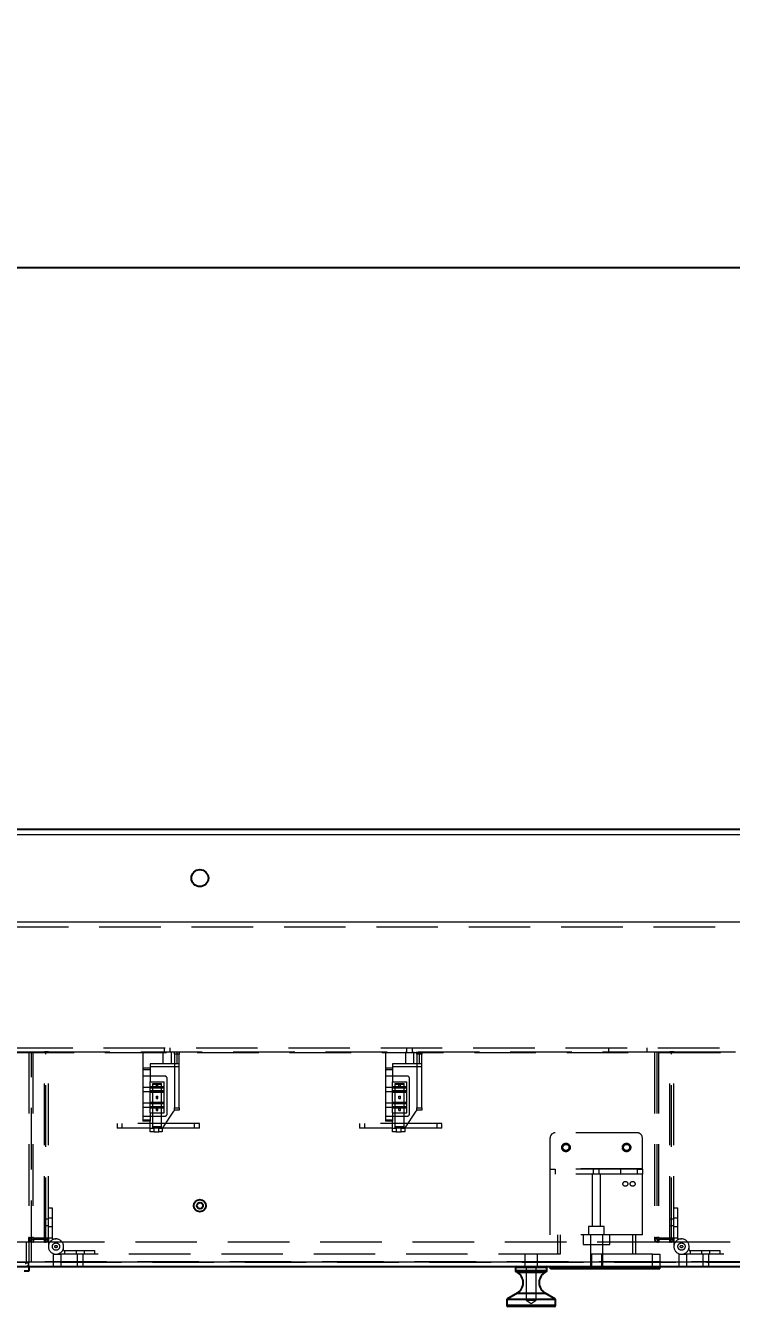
# Model space of a CAD drawing. Header units: millimetres. Extents: x 108 to 5832, y 144 to 4056.
# Drawn here: x 1468 to 1760, y 2792 to 3320 of the extents above; entities that cross this region are included whole.
import ezdxf

# ---------------------------------------------------------------- set-up
doc = ezdxf.new("R2010")
doc.units = ezdxf.units.MM
doc.header["$LTSCALE"] = 20
doc.header["$PDSIZE"] = -1
doc.linetypes.add('HIDDEN', pattern=[1.905, 1.27, -0.635])
doc.dimstyles.new('ISO-25', dxfattribs={"dimtxt": 2.5, "dimasz": 2.5, "dimexe": 1.25, "dimexo": 0.625, "dimtad": 1, "dimtxsty": 'Standard', "dimcen": 2.5, "dimadec": 0, "dimazin": 0, "dimtfac": 1, "dimtmove": 0, "dimatfit": 3, "dimfxl": 0, "dimarcsym": 0})

# ---------------------------------------------------------------- blocks, each defined once
blk = doc.blocks.new('*D2')
at = {"color": 3, "lineweight": -2}
for p, q in [((1017.8, 3006.99), (1017.8, 3240.51)), ((2767.8, 3008.99), (2767.8, 3240.51)), ((2707.8, 3220.51), (1077.8, 3220.51))]:
    blk.add_line(p, q, dxfattribs=at)
at = {"color": 3}
for points in [[(1077.8, 3230.51), (1077.8, 3210.51), (1017.8, 3220.51)], [(2707.8, 3230.51), (2707.8, 3210.51), (2767.8, 3220.51)]]:
    blk.add_solid(points, dxfattribs=at)
at = {"layer": 'Defpoints', "color": 0}
for p in [(1017.8, 3220.51), (2767.8, 2988.99), (1017.8, 2986.99)]:
    blk.add_point(p, dxfattribs=at)
at = {"color": 2, "insert": (1892.8, 3280.99), "char_height": 60, "attachment_point": 5}
blk.add_mtext('1750', dxfattribs=at)

msp = doc.modelspace()

# ---------------------------------------------------------------- linework, layer by layer
at = {"color": 7, "linetype": 'Continuous', "lineweight": 25}
for p, q in [((2765.8, 2988.99), (1119.8, 2988.99)), ((1119.8, 2808.99), (2765.8, 2808.99)), ((1469.8, 2808.99), (1469.8, 2806.99)), ((1670.45, 2808.49), (1670.45, 2807.28)), ((1683.45, 2807.28), (1683.45, 2808.49)), ((1684.95, 2807.99), (1684.95, 2808.99)), ((1729.95, 2807.99), (1729.95, 2808.99)), ((1469.8, 2806.99), (1467.8, 2806.99)), ((1670.7, 2806.84), (1671.16, 2806.58)), ((1682.74, 2806.58), (1683.2, 2806.84)), ((1729.95, 2807.99), (1684.95, 2807.99)), ((1705.48, 2807.99), (1705.48, 2807.97)), ((1671.16, 2797.92), (1666.95, 2795.49)), ((1686.95, 2795.49), (1682.74, 2797.92)), ((1666.95, 2795.49), (1666.95, 2792.99)), ((1666.95, 2795.49), (1667.87, 2795.49)), ((1686.45, 2792.49), (1667.45, 2792.49)), ((1667.87, 2795.49), (1686.95, 2795.49)), ((1686.95, 2792.99), (1686.95, 2795.49))]:
    msp.add_line(p, q, dxfattribs=at)
at = {"color": 1, "linetype": 'HIDDEN', "lineweight": 18}
for p, q in [((1057.8, 2986.99), (2727.8, 2986.99)), ((1117.8, 2986.99), (2727.8, 2986.99)), ((1057.8, 2950.99), (2727.8, 2950.99)), ((1117.8, 2950.99), (2727.8, 2950.99)), ((1117.8, 2948.99), (2727.8, 2948.99)), ((1119.6, 2898.99), (2766, 2898.99)), ((1525.55, 2898.99), (1525.55, 2897.39)), ((1528.05, 2897.39), (1528.05, 2898.99)), ((1625.55, 2898.99), (1625.55, 2897.39)), ((1628.05, 2897.39), (1628.05, 2898.99)), ((1708.8, 2898.99), (1708.8, 2897.39)), ((1724.8, 2897.39), (1724.8, 2898.99)), ((1119.6, 2897.39), (1469.8, 2897.39)), ((1120.11, 2897.19), (2765.5, 2897.19)), ((1469.8, 2897.39), (1469.8, 2820.79)), ((1469.8, 2897.39), (1471.4, 2897.39)), ((1470.8, 2810.79), (1470.8, 2897.39)), ((1471.4, 2897.39), (1476.2, 2897.39)), ((1471.4, 2897.39), (1471.4, 2820.79)), ((1476.2, 2820.79), (1476.2, 2897.39)), ((1477.8, 2897.39), (1476.2, 2897.39)), ((1476.8, 2820.19), (1476.8, 2897.39)), ((1477.8, 2897.39), (1727.8, 2897.39)), ((1477.8, 2820.79), (1477.8, 2897.39)), ((1516.8, 2897.39), (1516.8, 2887.39)), ((1525.05, 2897.39), (1525.05, 2892.39)), ((1528.55, 2892.39), (1528.55, 2897.39)), ((1529.8, 2896.39), (1529.8, 2897.39)), ((1531.8, 2896.39), (1529.8, 2896.39)), ((1529.8, 2896.39), (1529.8, 2874.39)), ((1530.8, 2897.39), (1530.8, 2892.39)), ((1531.8, 2897.39), (1531.8, 2896.39)), ((1531.8, 2874.39), (1531.8, 2896.39)), ((1616.8, 2897.39), (1616.8, 2887.39)), ((1625.05, 2897.39), (1625.05, 2892.39)), ((1628.55, 2892.39), (1628.55, 2897.39)), ((1629.8, 2896.39), (1629.8, 2897.39)), ((1631.8, 2896.39), (1629.8, 2896.39)), ((1629.8, 2896.39), (1629.8, 2874.39)), ((1630.8, 2897.39), (1630.8, 2892.39)), ((1631.8, 2897.39), (1631.8, 2896.39)), ((1631.8, 2874.39), (1631.8, 2896.39)), ((1727.8, 2897.39), (1727.8, 2820.79)), ((1727.8, 2897.39), (1729.4, 2897.39)), ((1728.8, 2897.39), (1728.8, 2820.19)), ((1729.4, 2897.39), (1734.2, 2897.39)), ((1729.4, 2897.39), (1729.4, 2820.79)), ((1734.2, 2820.79), (1734.2, 2897.39)), ((1735.8, 2897.39), (1734.2, 2897.39)), ((1734.8, 2820.19), (1734.8, 2897.39)), ((1735.8, 2897.39), (1985.8, 2897.39)), ((1735.8, 2820.79), (1735.8, 2897.39)), ((1519.8, 2890.7), (1516.8, 2890.7)), ((1516.8, 2890.06), (1519.8, 2890.06)), ((1531.8, 2892.39), (1519.8, 2892.39)), ((1519.8, 2892.39), (1519.8, 2891.39)), ((1519.8, 2891.39), (1519.8, 2887.39)), ((1519.8, 2891.39), (1531.8, 2891.39)), ((1619.8, 2890.7), (1616.8, 2890.7)), ((1616.8, 2890.06), (1619.8, 2890.06)), ((1631.8, 2892.39), (1619.8, 2892.39)), ((1619.8, 2892.39), (1619.8, 2891.39)), ((1619.8, 2891.39), (1619.8, 2887.39)), ((1619.8, 2891.39), (1631.8, 2891.39)), ((1525.8, 2887.39), (1516.8, 2887.39)), ((1516.8, 2887.39), (1516.8, 2870.89)), ((1519.8, 2882.69), (1516.8, 2882.69)), ((1519.8, 2887.39), (1519.8, 2885.04)), ((1519.8, 2872.24), (1519.8, 2885.04)), ((1519.8, 2885.04), (1525.6, 2885.04)), ((1525.6, 2882.99), (1519.8, 2882.99)), ((1525.6, 2882.94), (1519.8, 2882.94)), ((1525.6, 2882.49), (1519.8, 2882.49)), ((1520.9, 2884.39), (1524.5, 2884.39)), ((1520.9, 2866.59), (1520.9, 2884.39)), ((1520.9, 2884.09), (1524.5, 2884.09)), ((1522.4, 2883.19), (1522.4, 2884.09)), ((1522.4, 2883.19), (1523, 2883.19)), ((1523, 2883.19), (1523, 2884.09)), ((1524.5, 2866.59), (1524.5, 2884.39)), ((1525.6, 2872.24), (1525.6, 2885.04)), ((1526.8, 2871.89), (1526.8, 2886.39)), ((1625.8, 2887.39), (1616.8, 2887.39)), ((1616.8, 2887.39), (1616.8, 2870.89)), ((1619.8, 2882.69), (1616.8, 2882.69)), ((1619.8, 2887.39), (1619.8, 2885.04)), ((1619.8, 2872.24), (1619.8, 2885.04)), ((1619.8, 2885.04), (1625.6, 2885.04)), ((1625.6, 2882.99), (1619.8, 2882.99)), ((1625.6, 2882.94), (1619.8, 2882.94)), ((1625.6, 2882.49), (1619.8, 2882.49)), ((1620.9, 2866.59), (1620.9, 2884.39)), ((1620.9, 2884.39), (1624.5, 2884.39)), ((1620.9, 2884.09), (1624.5, 2884.09)), ((1622.4, 2883.19), (1622.4, 2884.09)), ((1622.4, 2883.19), (1623, 2883.19)), ((1623, 2883.19), (1623, 2884.09)), ((1624.5, 2866.59), (1624.5, 2884.39)), ((1625.6, 2872.24), (1625.6, 2885.04)), ((1626.8, 2871.89), (1626.8, 2886.39)), ((1516.8, 2881.09), (1519.8, 2881.09)), ((1525.6, 2881.29), (1519.8, 2881.29)), ((1519.8, 2880.84), (1525.6, 2880.84)), ((1525.6, 2880.79), (1519.8, 2880.79)), ((1524.5, 2880.83), (1520.9, 2880.83)), ((1522.4, 2878.19), (1522.4, 2879.09)), ((1522.4, 2879.09), (1523, 2879.09)), ((1522.4, 2878.19), (1523, 2878.19)), ((1523, 2878.19), (1523, 2879.09)), ((1616.8, 2881.09), (1619.8, 2881.09)), ((1625.6, 2881.29), (1619.8, 2881.29)), ((1619.8, 2880.84), (1625.6, 2880.84)), ((1625.6, 2880.79), (1619.8, 2880.79)), ((1624.5, 2880.83), (1620.9, 2880.83)), ((1622.4, 2878.19), (1622.4, 2879.09)), ((1622.4, 2879.09), (1623, 2879.09)), ((1622.4, 2878.19), (1623, 2878.19)), ((1623, 2878.19), (1623, 2879.09)), ((1519.8, 2876.19), (1516.8, 2876.19)), ((1516.8, 2874.59), (1519.8, 2874.59)), ((1525.6, 2876.49), (1519.8, 2876.49)), ((1525.6, 2876.44), (1519.8, 2876.44)), ((1525.6, 2875.99), (1519.8, 2875.99)), ((1525.6, 2874.79), (1519.8, 2874.79)), ((1519.8, 2874.34), (1525.6, 2874.34)), ((1525.6, 2874.29), (1519.8, 2874.29)), ((1519.8, 2872.24), (1525.6, 2872.24)), ((1519.8, 2872.24), (1519.8, 2870.89)), ((1522.4, 2874.09), (1523, 2874.09)), ((1522.4, 2873.19), (1522.4, 2874.09)), ((1522.4, 2873.19), (1523, 2873.19)), ((1523, 2873.19), (1523, 2874.09)), ((1524.97, 2866.14), (1529.51, 2872.94)), ((1529.8, 2874.39), (1531.8, 2874.39)), ((1529.8, 2873.39), (1529.8, 2874.39)), ((1531.8, 2873.39), (1529.8, 2873.39)), ((1531.8, 2874.39), (1531.8, 2873.39)), ((1619.8, 2876.19), (1616.8, 2876.19)), ((1616.8, 2874.59), (1619.8, 2874.59)), ((1625.6, 2876.49), (1619.8, 2876.49)), ((1625.6, 2876.44), (1619.8, 2876.44)), ((1625.6, 2875.99), (1619.8, 2875.99)), ((1625.6, 2874.79), (1619.8, 2874.79)), ((1619.8, 2874.34), (1625.6, 2874.34)), ((1625.6, 2874.29), (1619.8, 2874.29)), ((1619.8, 2872.24), (1625.6, 2872.24)), ((1619.8, 2872.24), (1619.8, 2870.89)), ((1622.4, 2873.19), (1622.4, 2874.09)), ((1622.4, 2874.09), (1623, 2874.09)), ((1622.4, 2873.19), (1623, 2873.19)), ((1623, 2873.19), (1623, 2874.09)), ((1624.97, 2866.14), (1629.51, 2872.94)), ((1629.8, 2873.39), (1629.8, 2874.39)), ((1629.8, 2874.39), (1631.8, 2874.39)), ((1631.8, 2873.39), (1629.8, 2873.39)), ((1631.8, 2874.39), (1631.8, 2873.39)), ((1540.13, 2867.89), (1506.13, 2867.89)), ((1506.13, 2867.89), (1506.13, 2865.89)), ((1508.13, 2867.89), (1508.13, 2865.89)), ((1516.8, 2870.89), (1516.8, 2868.89)), ((1516.8, 2870.89), (1525.8, 2870.89)), ((1519.8, 2869.24), (1516.8, 2869.24)), ((1519.8, 2868.89), (1516.8, 2868.89)), ((1519.8, 2870.89), (1519.8, 2868.89)), ((1519.8, 2865.89), (1519.8, 2868.89)), ((1520.9, 2866.59), (1524.5, 2866.59)), ((1520.9, 2866.52), (1520.9, 2866.59)), ((1520.9, 2866.52), (1524.5, 2866.52)), ((1520.9, 2866.32), (1520.9, 2866.52)), ((1524.5, 2866.52), (1524.5, 2866.59)), ((1524.5, 2866.32), (1524.5, 2866.52)), ((1538.13, 2865.89), (1538.13, 2867.89)), ((1540.13, 2865.89), (1540.13, 2867.89)), ((1640.13, 2867.89), (1606.13, 2867.89)), ((1606.13, 2867.89), (1606.13, 2865.89)), ((1608.13, 2867.89), (1608.13, 2865.89)), ((1616.8, 2870.89), (1616.8, 2868.89)), ((1616.8, 2870.89), (1625.8, 2870.89)), ((1619.8, 2869.24), (1616.8, 2869.24)), ((1619.8, 2868.89), (1616.8, 2868.89)), ((1619.8, 2870.89), (1619.8, 2868.89)), ((1619.8, 2865.89), (1619.8, 2868.89)), ((1620.9, 2866.59), (1624.5, 2866.59)), ((1620.9, 2866.52), (1620.9, 2866.59)), ((1620.9, 2866.52), (1624.5, 2866.52)), ((1620.9, 2866.32), (1620.9, 2866.52)), ((1624.5, 2866.52), (1624.5, 2866.59)), ((1624.5, 2866.32), (1624.5, 2866.52)), ((1638.13, 2865.89), (1638.13, 2867.89)), ((1640.13, 2865.89), (1640.13, 2867.89)), ((1519.8, 2865.89), (1506.13, 2865.89)), ((1519.8, 2864.39), (1519.8, 2865.89)), ((1519.8, 2865.89), (1521.3, 2865.89)), ((1521.3, 2864.39), (1519.8, 2864.39)), ((1520.9, 2866.32), (1524.5, 2866.32)), ((1520.9, 2866.27), (1520.9, 2866.32)), ((1520.9, 2866.27), (1524.5, 2866.27)), ((1521.3, 2865.89), (1521.3, 2864.39)), ((1523.3, 2865.89), (1521.3, 2865.89)), ((1521.3, 2864.39), (1523.3, 2864.39)), ((1523.3, 2864.39), (1523.3, 2865.89)), ((1523.3, 2865.89), (1524.8, 2865.89)), ((1524.8, 2864.39), (1523.3, 2864.39)), ((1524.5, 2866.27), (1524.5, 2866.32)), ((1524.8, 2865.89), (1524.8, 2864.39)), ((1540.1, 2865.89), (1524.8, 2865.89)), ((1540.13, 2865.89), (1540.1, 2865.89)), ((1619.8, 2865.89), (1606.13, 2865.89)), ((1619.8, 2864.39), (1619.8, 2865.89)), ((1619.8, 2865.89), (1621.3, 2865.89)), ((1621.3, 2864.39), (1619.8, 2864.39)), ((1620.9, 2866.32), (1624.5, 2866.32)), ((1620.9, 2866.27), (1620.9, 2866.32)), ((1620.9, 2866.27), (1624.5, 2866.27)), ((1621.3, 2865.89), (1621.3, 2864.39)), ((1623.3, 2865.89), (1621.3, 2865.89)), ((1621.3, 2864.39), (1623.3, 2864.39)), ((1623.3, 2864.39), (1623.3, 2865.89)), ((1623.3, 2865.89), (1624.8, 2865.89)), ((1624.8, 2864.39), (1623.3, 2864.39)), ((1624.5, 2866.27), (1624.5, 2866.32)), ((1624.8, 2865.89), (1624.8, 2864.39)), ((1640.1, 2865.89), (1624.8, 2865.89)), ((1640.13, 2865.89), (1640.1, 2865.89)), ((1684.8, 2849.19), (1684.8, 2861.99)), ((1720.8, 2863.99), (1686.8, 2863.99)), ((1722.8, 2849.19), (1722.8, 2861.99)), ((1722.8, 2849.19), (1684.8, 2849.19)), ((1684.8, 2848.99), (1684.8, 2849.19)), ((1684.8, 2846.99), (1684.8, 2848.99)), ((1684.8, 2848.99), (1686.8, 2848.99)), ((1684.8, 2821.99), (1684.8, 2846.99)), ((1722.8, 2846.99), (1684.8, 2846.99)), ((1686.8, 2848.99), (1686.8, 2846.99)), ((1720.8, 2848.99), (1686.8, 2848.99)), ((1720.8, 2846.99), (1686.8, 2846.99)), ((1702.1, 2846.99), (1702.1, 2825.39)), ((1702.55, 2848.99), (1702.55, 2846.99)), ((1705.05, 2846.99), (1705.05, 2848.99)), ((1705.5, 2825.39), (1705.5, 2846.99)), ((1713.8, 2848.99), (1713.8, 2846.99)), ((1720.8, 2846.99), (1720.8, 2848.99)), ((1720.8, 2848.99), (1722.8, 2848.99)), ((1722.8, 2848.99), (1722.8, 2849.19)), ((1722.8, 2848.99), (1722.8, 2846.99)), ((1722.8, 2821.99), (1722.8, 2846.99)), ((1477.8, 2833.14), (1479.3, 2833.14)), ((1479.3, 2833.14), (1479.3, 2820.79)), ((1735.8, 2833.14), (1737.3, 2833.14)), ((1737.3, 2833.14), (1737.3, 2820.79)), ((1477.8, 2828.39), (1476.2, 2828.39)), ((1476.2, 2825.89), (1477.8, 2825.89)), ((1479.3, 2828.84), (1477.8, 2828.84)), ((1477.8, 2825.44), (1479.3, 2825.44)), ((1707.05, 2825.39), (1700.55, 2825.39)), ((1700.55, 2825.39), (1700.55, 2821.99)), ((1707.05, 2821.99), (1707.05, 2825.39)), ((1735.8, 2828.39), (1734.2, 2828.39)), ((1734.2, 2825.89), (1735.8, 2825.89)), ((1737.3, 2828.84), (1735.8, 2828.84)), ((1735.8, 2825.44), (1737.3, 2825.44)), ((1471.6, 2818.99), (1126.51, 2818.99)), ((1468.6, 2818.99), (1468.6, 2810.39)), ((1471.4, 2820.79), (1469.8, 2820.79)), ((1469.8, 2818.99), (1469.8, 2820.79)), ((1470.8, 2820.19), (1469.8, 2820.19)), ((1469.8, 2818.99), (1469.8, 2810.39)), ((1471, 2819.99), (1471, 2818.99)), ((1476.6, 2819.99), (1471, 2819.99)), ((1471.6, 2820.59), (1471.6, 2818.99)), ((1476, 2820.59), (1471.6, 2820.59)), ((1476, 2818.99), (1471.6, 2818.99)), ((1476, 2820.59), (1476, 2818.99)), ((1729.6, 2818.99), (1476, 2818.99)), ((1476.2, 2820.79), (1477.8, 2820.79)), ((1476.6, 2819.99), (1476.6, 2818.99)), ((1476.8, 2820.19), (1477.8, 2820.19)), ((1477.8, 2820.79), (1479.3, 2820.79)), ((1477.8, 2820.79), (1477.8, 2817.14)), ((1479.3, 2820.79), (1479.3, 2820.29)), ((1479.3, 2820.29), (1480.95, 2820.29)), ((1722.8, 2821.99), (1684.8, 2821.99)), ((1687.95, 2813.99), (1687.95, 2821.99)), ((1688.95, 2821.99), (1688.95, 2813.99)), ((1698.45, 2821.99), (1698.45, 2817.99)), ((1701.45, 2821.99), (1701.45, 2813.99)), ((1706.45, 2813.99), (1706.45, 2821.99)), ((1709.45, 2817.99), (1709.45, 2821.99)), ((1718.95, 2813.99), (1718.95, 2821.99)), ((1719.95, 2821.99), (1719.95, 2813.99)), ((1729.4, 2820.79), (1727.8, 2820.79)), ((1727.8, 2820.79), (1727.8, 2820.19)), ((1728.8, 2820.19), (1727.8, 2820.19)), ((1729, 2819.99), (1729, 2818.99)), ((1734.6, 2819.99), (1729, 2819.99)), ((1729.6, 2820.59), (1729.6, 2818.99)), ((1734, 2820.59), (1729.6, 2820.59)), ((1734, 2818.99), (1729.6, 2818.99)), ((1734, 2820.59), (1734, 2818.99)), ((1987.6, 2818.99), (1734, 2818.99)), ((1734.2, 2820.79), (1735.8, 2820.79)), ((1734.6, 2819.99), (1734.6, 2818.99)), ((1734.8, 2820.19), (1735.8, 2820.19)), ((1735.8, 2820.79), (1737.3, 2820.79)), ((1735.8, 2820.79), (1735.8, 2817.14)), ((1737.3, 2820.79), (1737.3, 2820.29)), ((1737.3, 2820.29), (1738.95, 2820.29)), ((1479.95, 2808.99), (1479.95, 2813.99)), ((1479.95, 2813.99), (1482.95, 2813.99)), ((1482.95, 2813.99), (1482.95, 2808.99)), ((1726.95, 2813.99), (1482.95, 2813.99)), ((1484.1, 2815.49), (1484.1, 2817.14)), ((1484.1, 2815.49), (1496.95, 2815.49)), ((1484.6, 2813.99), (1484.6, 2815.49)), ((1489.25, 2815.49), (1489.25, 2813.99)), ((1489.7, 2813.99), (1489.7, 2808.99)), ((1492.2, 2808.99), (1492.2, 2813.99)), ((1492.65, 2813.99), (1492.65, 2815.49)), ((1496.95, 2813.99), (1496.95, 2815.49)), ((1674.35, 2813.99), (1674.35, 2808.99)), ((1679.55, 2808.99), (1679.55, 2813.99)), ((1698.45, 2817.99), (1709.45, 2817.99)), ((1701.45, 2813.99), (1701.45, 2808.99)), ((1701.85, 2813.99), (1701.85, 2808.99)), ((1706.05, 2808.99), (1706.05, 2813.99)), ((1706.45, 2808.99), (1706.45, 2813.99)), ((1726.95, 2808.99), (1726.95, 2813.99)), ((1726.95, 2813.99), (1729.95, 2813.99)), ((1729.95, 2813.99), (1729.95, 2808.99)), ((1737.95, 2808.99), (1737.95, 2813.99)), ((1737.95, 2813.99), (1740.95, 2813.99)), ((1740.95, 2813.99), (1740.95, 2808.99)), ((1984.95, 2813.99), (1740.95, 2813.99)), ((1742.1, 2815.49), (1742.1, 2817.14)), ((1742.1, 2815.49), (1754.95, 2815.49)), ((1742.6, 2813.99), (1742.6, 2815.49)), ((1747.25, 2815.49), (1747.25, 2813.99)), ((1747.7, 2813.99), (1747.7, 2808.99)), ((1750.2, 2808.99), (1750.2, 2813.99)), ((1750.65, 2813.99), (1750.65, 2815.49)), ((1754.95, 2813.99), (1754.95, 2815.49)), ((1120.11, 2810.79), (2765.5, 2810.79)), ((2765.3, 2810.59), (1120.31, 2810.59)), ((2759.1, 2810.79), (1126.51, 2810.79)), ((1468.6, 2810.39), (1469.8, 2810.39)), ((1469.8, 2810.79), (2759.8, 2810.79)), ((1469.8, 2808.99), (1469.8, 2810.39)), ((1470.8, 2810.59), (1470.8, 2810.79)), ((1470.8, 2810.79), (2759.8, 2810.79)), ((1670.45, 2808.49), (1683.45, 2808.49)), ((1674.85, 2808.99), (1674.85, 2794.99)), ((1679.05, 2794.99), (1679.05, 2808.99)), ((1682.86, 2807.28), (1670.45, 2807.28)), ((1670.7, 2806.84), (1682.63, 2806.84)), ((1682.74, 2806.58), (1671.16, 2806.58)), ((1682.63, 2806.84), (1683.2, 2806.84)), ((1683.45, 2807.28), (1682.86, 2807.28)), ((1702.36, 2808.09), (1684.95, 2808.09)), ((1693.92, 2808.09), (1693.92, 2807.99)), ((1694.83, 2808.09), (1694.83, 2807.99)), ((1695.55, 2808.09), (1695.55, 2807.99)), ((1695.75, 2808.09), (1695.75, 2807.99)), ((1696.81, 2808.09), (1696.81, 2807.99)), ((1697.01, 2808.09), (1697.01, 2807.99)), ((1697.91, 2808.09), (1697.91, 2807.99)), ((1698.04, 2808.09), (1698.04, 2807.99)), ((1698.3, 2808.09), (1698.3, 2807.99)), ((1698.43, 2808.09), (1698.43, 2807.99)), ((1698.47, 2808.09), (1698.47, 2807.99)), ((1698.5, 2808.09), (1698.5, 2807.99)), ((1698.57, 2808.09), (1698.57, 2807.99)), ((1698.59, 2808.09), (1698.59, 2807.99)), ((1698.8, 2808.09), (1698.8, 2807.99)), ((1698.81, 2808.09), (1698.81, 2807.99)), ((1699.04, 2808.09), (1699.04, 2807.99)), ((1699.12, 2808.09), (1699.12, 2807.99)), ((1699.58, 2808.09), (1699.58, 2807.99)), ((1700.79, 2808.09), (1700.79, 2807.99)), ((1700.84, 2808.09), (1700.84, 2807.99)), ((1701.09, 2808.09), (1701.09, 2807.99)), ((1701.17, 2808.09), (1701.17, 2807.99)), ((1701.36, 2808.09), (1701.36, 2807.99)), ((1701.4, 2808.09), (1701.4, 2807.99)), ((1701.43, 2808.09), (1701.43, 2807.99)), ((1701.48, 2808.09), (1701.48, 2807.99)), ((1701.65, 2808.09), (1701.65, 2807.99)), ((1701.67, 2808.09), (1701.67, 2807.99)), ((1701.69, 2808.09), (1701.69, 2807.99)), ((1701.91, 2808.09), (1701.91, 2807.99)), ((1702.21, 2808.09), (1702.21, 2807.99)), ((1702.24, 2808.09), (1702.24, 2807.99)), ((1702.26, 2808.09), (1702.26, 2807.99)), ((1702.36, 2808.09), (1703.92, 2808.09)), ((1702.36, 2808.09), (1702.36, 2807.99)), ((1702.39, 2808.09), (1702.39, 2807.99)), ((1702.5, 2808.09), (1702.5, 2807.99)), ((1702.57, 2808.09), (1702.57, 2807.99)), ((1702.61, 2808.09), (1702.61, 2807.99)), ((1702.67, 2808.09), (1702.67, 2807.99)), ((1702.77, 2808.09), (1702.77, 2807.99)), ((1702.89, 2808.09), (1702.89, 2807.99)), ((1703.02, 2808.09), (1703.02, 2807.99)), ((1703.92, 2808.09), (1708.81, 2808.09)), ((1703.92, 2808.09), (1703.92, 2807.99)), ((1704.01, 2808.09), (1704.01, 2807.99)), ((1704.39, 2808.09), (1704.39, 2807.99)), ((1704.87, 2808.09), (1704.87, 2807.99)), ((1704.96, 2808.09), (1704.96, 2807.99)), ((1705.17, 2808.09), (1705.17, 2807.99)), ((1705.21, 2808.09), (1705.21, 2807.99)), ((1705.4, 2808.09), (1705.4, 2807.99)), ((1705.43, 2808.09), (1705.43, 2807.99)), ((1705.48, 2808.1), (1705.48, 2807.99)), ((1705.48, 2808.09), (1705.48, 2807.99)), ((1705.5, 2808.09), (1705.5, 2807.99)), ((1705.52, 2808.09), (1705.52, 2807.99)), ((1705.56, 2808.09), (1705.56, 2807.99)), ((1705.72, 2808.09), (1705.72, 2807.99)), ((1705.78, 2808.09), (1705.78, 2807.99)), ((1705.86, 2808.09), (1705.86, 2807.99)), ((1705.99, 2808.09), (1705.99, 2807.99)), ((1706.08, 2808.09), (1706.08, 2807.99)), ((1706.11, 2808.09), (1706.11, 2807.99)), ((1706.15, 2808.09), (1706.15, 2807.99)), ((1706.28, 2808.09), (1706.28, 2807.99)), ((1706.33, 2808.09), (1706.33, 2807.99)), ((1706.43, 2808.09), (1706.43, 2807.99)), ((1706.89, 2808.09), (1706.89, 2807.99)), ((1706.96, 2808.09), (1706.96, 2807.99)), ((1707.01, 2808.09), (1707.01, 2807.99)), ((1707.05, 2808.09), (1707.05, 2807.99)), ((1707.05, 2808.09), (1707.05, 2807.99)), ((1707.09, 2808.09), (1707.09, 2807.99)), ((1707.18, 2808.09), (1707.18, 2807.99)), ((1707.71, 2808.09), (1707.71, 2807.99)), ((1707.8, 2808.09), (1707.8, 2807.99)), ((1707.84, 2808.09), (1707.84, 2807.99)), ((1707.96, 2808.09), (1707.96, 2807.99)), ((1708, 2808.09), (1708, 2807.99)), ((1708.3, 2808.09), (1708.3, 2807.99)), ((1708.53, 2808.09), (1708.53, 2807.99)), ((1708.73, 2808.09), (1708.73, 2807.99)), ((1708.81, 2808.09), (1708.81, 2807.99)), ((1729.95, 2808.09), (1708.81, 2808.09)), ((1709.03, 2808.09), (1709.03, 2807.99)), ((1709.04, 2808.09), (1709.04, 2807.99)), ((1709.22, 2808.09), (1709.22, 2807.99)), ((1709.37, 2808.09), (1709.37, 2807.99)), ((1709.4, 2808.09), (1709.4, 2807.99)), ((1709.42, 2808.09), (1709.42, 2807.99)), ((1709.57, 2808.09), (1709.57, 2807.99)), ((1709.64, 2808.09), (1709.64, 2807.99)), ((1709.93, 2808.09), (1709.93, 2807.99)), ((1709.95, 2808.09), (1709.95, 2807.99)), ((1709.99, 2808.09), (1709.99, 2807.99)), ((1710.1, 2808.09), (1710.1, 2807.99)), ((1710.16, 2808.09), (1710.16, 2807.99)), ((1710.25, 2808.09), (1710.25, 2807.99)), ((1710.27, 2808.09), (1710.27, 2807.99)), ((1710.39, 2808.09), (1710.39, 2807.99)), ((1710.54, 2808.09), (1710.54, 2807.99)), ((1710.59, 2808.09), (1710.59, 2807.99)), ((1710.63, 2808.09), (1710.63, 2807.99)), ((1710.66, 2808.09), (1710.66, 2807.99)), ((1710.67, 2808.09), (1710.67, 2807.99)), ((1710.75, 2808.09), (1710.75, 2807.99)), ((1710.81, 2808.09), (1710.81, 2807.99)), ((1710.83, 2808.09), (1710.83, 2807.99)), ((1710.97, 2808.09), (1710.97, 2807.99)), ((1711.09, 2808.09), (1711.09, 2807.99)), ((1711.13, 2808.09), (1711.13, 2807.99)), ((1711.18, 2808.09), (1711.18, 2807.99)), ((1711.23, 2808.09), (1711.23, 2807.99)), ((1711.26, 2808.09), (1711.26, 2807.99)), ((1711.31, 2808.09), (1711.31, 2807.99)), ((1711.36, 2808.09), (1711.36, 2807.99)), ((1711.7, 2808.09), (1711.7, 2807.99)), ((1711.87, 2808.09), (1711.87, 2807.99)), ((1711.92, 2808.09), (1711.92, 2807.99)), ((1711.93, 2808.09), (1711.93, 2807.99)), ((1712, 2808.09), (1712, 2807.99)), ((1712.03, 2808.09), (1712.03, 2807.99)), ((1712.12, 2808.09), (1712.12, 2807.99)), ((1712.3, 2808.09), (1712.3, 2807.99)), ((1712.34, 2808.09), (1712.34, 2807.99)), ((1712.39, 2808.09), (1712.39, 2807.99)), ((1712.4, 2808.09), (1712.4, 2807.99)), ((1712.43, 2808.09), (1712.43, 2807.99)), ((1712.48, 2808.09), (1712.48, 2807.99)), ((1712.5, 2808.09), (1712.5, 2807.99)), ((1712.51, 2808.09), (1712.51, 2807.99)), ((1712.55, 2808.09), (1712.55, 2807.99)), ((1712.6, 2808.09), (1712.6, 2807.99)), ((1712.64, 2808.09), (1712.64, 2807.99)), ((1712.65, 2808.09), (1712.65, 2807.99)), ((1712.89, 2808.09), (1712.89, 2807.99)), ((1712.92, 2808.09), (1712.92, 2807.99)), ((1712.95, 2808.09), (1712.95, 2807.99)), ((1712.97, 2808.09), (1712.97, 2807.99)), ((1713.04, 2808.09), (1713.04, 2807.99)), ((1713.11, 2808.09), (1713.11, 2807.99)), ((1713.12, 2808.09), (1713.12, 2807.99)), ((1713.15, 2808.09), (1713.15, 2807.99)), ((1713.24, 2808.09), (1713.24, 2807.99)), ((1713.26, 2808.09), (1713.26, 2807.99)), ((1713.27, 2808.09), (1713.27, 2807.99)), ((1713.32, 2808.09), (1713.32, 2807.99)), ((1713.36, 2808.09), (1713.36, 2807.99)), ((1713.39, 2808.09), (1713.39, 2807.99)), ((1713.42, 2808.09), (1713.42, 2807.99)), ((1713.43, 2808.09), (1713.43, 2807.99)), ((1713.56, 2808.09), (1713.56, 2807.99)), ((1713.58, 2808.09), (1713.58, 2807.99)), ((1713.7, 2808.09), (1713.7, 2807.99)), ((1713.73, 2808.09), (1713.73, 2807.99)), ((1713.76, 2808.09), (1713.76, 2807.99)), ((1713.86, 2808.09), (1713.86, 2807.99)), ((1713.94, 2808.09), (1713.94, 2807.99)), ((1713.96, 2808.09), (1713.96, 2807.99)), ((1714.09, 2808.09), (1714.09, 2807.99)), ((1714.14, 2808.09), (1714.14, 2807.99)), ((1714.15, 2808.09), (1714.15, 2807.99)), ((1714.24, 2808.09), (1714.24, 2807.99)), ((1714.28, 2808.09), (1714.28, 2807.99)), ((1714.32, 2808.09), (1714.32, 2807.99)), ((1714.44, 2808.09), (1714.44, 2807.99)), ((1714.56, 2808.09), (1714.56, 2807.99)), ((1714.62, 2808.09), (1714.62, 2807.99)), ((1714.65, 2808.09), (1714.65, 2807.99)), ((1714.66, 2808.09), (1714.66, 2807.99)), ((1714.71, 2808.09), (1714.71, 2807.99)), ((1714.78, 2808.09), (1714.78, 2807.99)), ((1714.79, 2808.09), (1714.79, 2807.99)), ((1715.02, 2808.09), (1715.02, 2807.99)), ((1715.03, 2808.09), (1715.03, 2807.99)), ((1715.05, 2808.09), (1715.05, 2807.99)), ((1715.14, 2808.09), (1715.14, 2807.99)), ((1715.16, 2808.09), (1715.16, 2807.99)), ((1715.18, 2808.09), (1715.18, 2807.99)), ((1715.25, 2808.09), (1715.25, 2807.99)), ((1715.41, 2808.09), (1715.41, 2807.99)), ((1715.43, 2808.09), (1715.43, 2807.99)), ((1715.52, 2808.09), (1715.52, 2807.99)), ((1715.57, 2808.09), (1715.57, 2807.99)), ((1715.59, 2808.09), (1715.59, 2807.99)), ((1715.61, 2808.09), (1715.61, 2807.99)), ((1715.62, 2808.09), (1715.62, 2807.99)), ((1715.86, 2808.09), (1715.86, 2807.99)), ((1716.04, 2808.09), (1716.04, 2807.99)), ((1716.1, 2808.09), (1716.1, 2807.99)), ((1716.12, 2808.09), (1716.12, 2807.99)), ((1716.2, 2808.09), (1716.2, 2807.99)), ((1716.39, 2808.09), (1716.39, 2807.99)), ((1716.42, 2808.09), (1716.42, 2807.99)), ((1716.51, 2808.09), (1716.51, 2807.99)), ((1716.55, 2808.09), (1716.55, 2807.99)), ((1716.6, 2808.09), (1716.6, 2807.99)), ((1716.61, 2808.09), (1716.61, 2807.99)), ((1716.71, 2808.09), (1716.71, 2807.99)), ((1716.8, 2808.09), (1716.8, 2807.99)), ((1716.85, 2808.09), (1716.85, 2807.99)), ((1716.94, 2808.09), (1716.94, 2807.99)), ((1717.05, 2808.09), (1717.05, 2807.99)), ((1717.07, 2808.09), (1717.07, 2807.99)), ((1717.1, 2808.09), (1717.1, 2807.99)), ((1717.17, 2808.09), (1717.17, 2807.99)), ((1717.27, 2808.09), (1717.27, 2807.99)), ((1717.31, 2808.09), (1717.31, 2807.99)), ((1717.32, 2808.09), (1717.32, 2807.99)), ((1717.33, 2808.09), (1717.33, 2807.99)), ((1717.37, 2808.09), (1717.37, 2807.99)), ((1717.41, 2808.09), (1717.41, 2807.99)), ((1717.46, 2808.09), (1717.46, 2807.99)), ((1717.53, 2808.09), (1717.53, 2807.99)), ((1718.05, 2808.09), (1718.05, 2807.99)), ((1718.09, 2808.09), (1718.09, 2807.99)), ((1718.11, 2808.09), (1718.11, 2807.99)), ((1718.17, 2808.09), (1718.17, 2807.99)), ((1719.05, 2808.09), (1719.05, 2807.99)), ((1719.26, 2808.09), (1719.26, 2807.99)), ((1719.97, 2808.09), (1719.97, 2807.99)), ((1720.89, 2808.09), (1720.89, 2807.99)), ((1682.74, 2797.92), (1671.16, 2797.92)), ((1686.04, 2792.99), (1666.95, 2792.99)), ((1674.85, 2794.99), (1675.04, 2794.99)), ((1674.85, 2794.99), (1676.95, 2793.73)), ((1675.04, 2794.99), (1679.05, 2794.99)), ((1676.95, 2793.73), (1679.05, 2794.99)), ((1686.95, 2792.99), (1686.04, 2792.99))]:
    msp.add_line(p, q, dxfattribs=at)
at = {"color": 8, "linetype": 'Continuous', "lineweight": 25}
for p, q in [((1671.05, 2808.49), (1670.45, 2808.49)), ((1683.45, 2808.49), (1671.05, 2808.49)), ((1670.45, 2807.28), (1683.45, 2807.28)), ((1683.2, 2806.84), (1670.7, 2806.84)), ((1671.16, 2806.58), (1671.69, 2806.58)), ((1671.69, 2806.58), (1682.74, 2806.58)), ((1671.16, 2797.92), (1671.69, 2797.92)), ((1671.69, 2797.92), (1682.74, 2797.92)), ((1666.95, 2792.99), (1686.95, 2792.99))]:
    msp.add_line(p, q, dxfattribs=at)
at = {"color": 7, "linetype": 'Continuous', "lineweight": 25}
for centre, radius in [((1540.3, 2968.99), 3.5), ((1540.3, 2833.99), 2.5), ((1540.3, 2833.99), 1.25)]:
    msp.add_circle(centre, radius, dxfattribs=at)
at = {"color": 1, "linetype": 'HIDDEN', "lineweight": 18}
for centre, radius in [((1691.3, 2857.99), 1.75), ((1691.3, 2857.99), 1.25), ((1716.3, 2857.99), 1.75), ((1716.3, 2857.99), 1.25), ((1715.8, 2842.99), 1), ((1718.8, 2842.99), 1), ((1480.95, 2817.14), 1.5), ((1480.95, 2817.14), 0.5), ((1480.95, 2817.14), 0.5), ((1738.95, 2817.14), 1.5), ((1738.95, 2817.14), 0.5), ((1738.95, 2817.14), 0.5)]:
    msp.add_circle(centre, radius, dxfattribs=at)
for centre, radius, start, end in [((1525.8, 2886.39), 1, 0, 90), ((1625.8, 2886.39), 1, 0, 90), ((1525.8, 2871.89), 1, 270, 0), ((1530.34, 2872.39), 1, 90, 146.3099), ((1625.8, 2871.89), 1, 270, 0), ((1630.34, 2872.39), 1, 90, 146.3099), ((1525.8, 2865.58), 1, 146.3099, 180), ((1625.8, 2865.58), 1, 146.3099, 180), ((1686.8, 2861.99), 2, 90, 180), ((1720.8, 2861.99), 2, 0, 90), ((1471.6, 2820.79), 1.8, 180, 270), ((1471, 2820.19), 1.2, 180, 270), ((1471, 2820.19), 0.2, 180, 270), ((1471.6, 2820.79), 0.2, 180, 270), ((1476, 2820.79), 1.8, 270, 0), ((1476, 2820.79), 0.2, 270, 0), ((1476.6, 2820.19), 1.2, 270, 360), ((1476.6, 2820.19), 0.2, 270, 0), ((1480.95, 2817.14), 3.15, 0, 270), ((1729.6, 2820.79), 1.8, 180, 270), ((1729, 2820.19), 1.2, 180, 270), ((1729, 2820.19), 0.2, 180, 270), ((1729.6, 2820.79), 0.2, 180, 270), ((1734, 2820.79), 1.8, 270, 0), ((1734, 2820.79), 0.2, 270, 0), ((1734.6, 2820.19), 0.2, 270, 0), ((1734.6, 2820.19), 1.2, 270, 360), ((1738.95, 2817.14), 3.15, 0, 270), ((1480.95, 2817.14), 3.15, 270, 0), ((1738.95, 2817.14), 3.15, 270, 0), ((1468.4, 2810.39), 0.2, 270, 0), ((1468.4, 2810.39), 1.4, 270, 0)]:
    msp.add_arc(centre, radius, start, end, dxfattribs=at)
at = {"color": 7, "linetype": 'Continuous', "lineweight": 25}
for centre, radius, start, end in [((1670.95, 2808.49), 0.5, 90, 180), ((1682.95, 2808.49), 0.5, 0, 90), ((1670.95, 2807.28), 0.5, 180, 240), ((1668.66, 2802.25), 5, 300, 60), ((1685.24, 2802.25), 5, 120, 240), ((1682.95, 2807.28), 0.5, 300, 0), ((1667.45, 2792.99), 0.5, 180, 270), ((1686.45, 2792.99), 0.5, 270, 0)]:
    msp.add_arc(centre, radius, start, end, dxfattribs=at)

# ---------------------------------------------------------------- dimensions: what is measured, and where the dimension line sits
dim = msp.add_linear_dim(base=(1017.8, 3220.51), p1=(2767.8, 2988.99), p2=(1017.8, 2986.99), dimstyle='ISO-25', override={"dimtxt": 60, "dimasz": 60, "dimexe": 20, "dimexo": 20, "dimgap": 30.48, "dimdec": 0, "dimzin": 0, "dimclrd": 3, "dimclre": 3, "dimclrt": 2, "dimadec": 1, "dimtdec": 0, "dimtzin": 0})
dim.commit()
dim.dimension.update_dxf_attribs({"geometry": '*D2', "text_midpoint": (1892.8, 3280.99)})

doc.saveas('drawing.dxf')
